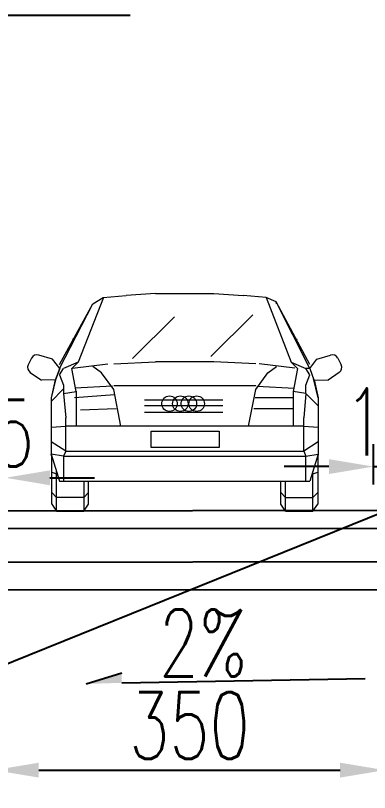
# Model space of a CAD drawing. Extents: x -941089 to 947074, y -2579987 to 8.
# Drawn here: x 2132.88 to 2148.74, y -114.28 to -79.47 of the extents above; entities that cross this region are included whole.
import ezdxf

# ---------------------------------------------------------------- set-up
doc = ezdxf.new("R2010")
doc.units = 0
doc.header["$LTSCALE"] = 5
doc.header["$PDMODE"] = 32
doc.header["$PDSIZE"] = 0.3
doc.layers.get('0').update_dxf_attribs({"linetype": 'CONTINUOUS'})
doc.layers.get('Defpoints').update_dxf_attribs({"linetype": 'CONTINUOUS'})
doc.layers.add('尺寸', color=2, linetype='CONTINUOUS')
doc.layers.add('文字', color=7, linetype='CONTINUOUS')
doc.layers.add('标注', color=4, linetype='CONTINUOUS', lineweight=15)
doc.layers.add('车人', color=7, linetype='CONTINUOUS', lineweight=9)
doc.styles.get("Standard").update_dxf_attribs({"font": 'simplex1.shx', "width": 0.7, "bigfont": 'hztxt.shx'})
doc.dimstyles.new('比例1：200', dxfattribs={"dimtxt": 3, "dimasz": 2, "dimexe": 1, "dimexo": 1, "dimgap": 0.5, "dimtad": 1, "dimlfac": 20, "dimzin": 13, "dimdsep": 46, "dimtxsty": 'Standard', "dimcen": -0.09, "dimclrd": 256, "dimclre": 256, "dimclrt": 4, "dimaunit": 1, "dimadec": 0, "dimazin": 0, "dimtfac": 0.0005, "dimtix": 1, "dimtmove": 2, "dimatfit": 3, "dimfxl": 0, "dimtolj": 1, "dimtzin": 13, "dimarcsym": 0})

# ---------------------------------------------------------------- blocks, each defined once
blk = doc.blocks.new('mycar')
at = {"layer": '车人', "color": 143}
for p, q in [((-0.2619, 1.9506), (-0.5239, 1.9317)), ((-0.2619, 1.9506), (0.2619, 1.9506)), ((0.2619, 1.9506), (0.5239, 1.9317)), ((-0.7292, 1.9134), (-0.954, 1.3335)), ((-0.823, 1.8568), (-0.7297, 1.9134)), ((-0.7297, 1.9134), (-0.5239, 1.9317)), ((0.7292, 1.9134), (0.5239, 1.9317)), ((0.7292, 1.9134), (0.954, 1.3335)), ((0.819, 1.8757), (0.7292, 1.9134)), ((-1.1221, 1.3146), (-0.823, 1.8568)), ((-1.1216, 1.2789), (-0.823, 1.8568)), ((1.1221, 1.3146), (0.819, 1.8757)), ((1.1216, 1.2789), (0.819, 1.8757)), ((0.823, 1.8568), (0.819, 1.8757)), ((-1.0023, 1.5419), (-1.0046, 1.5373)), ((1.0023, 1.5419), (1.0046, 1.5373)), ((-1.1851, 1.3598), (-1.307, 1.3977)), ((1.1851, 1.3598), (1.307, 1.3977)), ((-1.3734, 1.3693), (-1.4019, 1.3116)), ((-1.1201, 1.2774), (-1.1851, 1.3598)), ((-0.954, 1.3335), (-1.0849, 1.2774)), ((-1.01, 1.2774), (-0.954, 1.3335)), ((-0.636, 1.319), (-0.2619, 1.3378)), ((0.2619, 1.3378), (-0.2619, 1.3378)), ((0.636, 1.319), (0.2619, 1.3378)), ((1.01, 1.2774), (0.954, 1.3335)), ((0.954, 1.3335), (1.0849, 1.2774)), ((1.1201, 1.2774), (1.1851, 1.3598)), ((1.3734, 1.3693), (1.4019, 1.3116)), ((-1.1578, 1.1772), (-1.1201, 1.2774)), ((-1.1201, 1.2774), (-1.1574, 1.1772)), ((-1.1226, 1.2209), (-1.0849, 1.2774)), ((-0.9728, 1.0715), (-1.01, 1.2774)), ((-1.0062, 1.2818), (-0.6882, 1.319)), ((-0.7461, 1.2397), (-0.823, 1.2958)), ((0.9853, 1.2818), (0.6673, 1.319)), ((0.7461, 1.2397), (0.823, 1.2958)), ((1.01, 1.2774), (0.9728, 1.0715)), ((1.1201, 1.2774), (1.0849, 1.2774)), ((1.1221, 1.2209), (1.0849, 1.2774)), ((1.1201, 1.2774), (1.1574, 1.1772)), ((-1.3836, 1.2412), (-1.2843, 1.1727)), ((-1.1539, 1.1876), (-1.1975, 1.0155)), ((-1.1226, 1.2209), (-1.0849, 1.1276)), ((-0.636, 1.0899), (-0.7461, 1.2397)), ((0.636, 1.0899), (0.7461, 1.2397)), ((1.0849, 1.1276), (1.1221, 1.2209)), ((1.197, 1.0155), (1.1534, 1.1876)), ((1.3836, 1.2412), (1.2843, 1.1727)), ((-1.1574, 1.1772), (-1.2843, 1.1727)), ((-1.1613, 1.1767), (-1.1975, 1.0155)), ((-1.0849, 1.1276), (-1.0849, 1.0527)), ((-0.9832, 1.1042), (-0.6464, 1.1226)), ((-0.636, 1.126), (0.636, 1.126)), ((0.9832, 1.099), (0.6464, 1.1174)), ((1.0849, 1.0527), (1.0849, 1.1276)), ((1.1574, 1.1772), (1.2843, 1.1727)), ((1.1613, 1.1767), (1.197, 1.0155)), ((-1.0849, 1.0941), (-1.1975, 0.982)), ((-1.0849, 1.0527), (-0.9728, 1.0715)), ((-1.0849, 1.0527), (-1.0666, 0.8369)), ((-0.9728, 1.0732), (-0.9728, 0.7607)), ((-0.5728, 0.7607), (-0.6365, 1.0899)), ((0.5723, 0.7607), (0.636, 1.0899)), ((0.9728, 1.0732), (0.9728, 0.7607)), ((1.0849, 1.0527), (0.9728, 1.0715)), ((1.0849, 1.0527), (1.0661, 0.8369)), ((1.0849, 1.0527), (1.1975, 0.9406)), ((-1.1975, 1.0155), (-1.1975, 0.5105)), ((1.197, 1.0155), (1.197, 0.5105)), ((-1.0666, 0.5377), (-1.0666, 0.8369)), ((1.0661, 0.5377), (1.0661, 0.8369)), ((-1.1975, 0.7523), (-1.0666, 0.7607)), ((1.0661, 0.7607), (-1.0666, 0.7607)), ((1.0661, 0.7607), (1.197, 0.7523)), ((-1.0666, 0.5377), (-1.1975, 0.6218)), ((1.197, 0.6218), (1.0661, 0.5377)), ((-1.1975, 0.5105), (-1.1226, 0.2669)), ((-1.1921, 0.4896), (-1.1975, 0.5105)), ((-1.1975, 0.5105), (-1.1916, 0.4896)), ((-1.0849, 0.4916), (-1.1975, 0.5105)), ((-1.1921, 0.062), (-1.1921, 0.4926)), ((-1.0666, 0.5377), (-1.0849, 0.4916)), ((-1.0849, 0.4916), (1.0849, 0.4916)), ((-1.0849, 0.4916), (-1.0849, 0.2669)), ((-1.0666, 0.5377), (1.0661, 0.5377)), ((1.0661, 0.5377), (1.0849, 0.4916)), ((1.0849, 0.4916), (1.197, 0.5105)), ((1.0849, 0.2669), (1.0849, 0.4916)), ((1.197, 0.5105), (1.1221, 0.2669)), ((1.197, 0.5105), (1.1916, 0.4896)), ((1.1916, 0.4926), (1.1916, 0.062)), ((1.1921, 0.4896), (1.197, 0.5105)), ((-1.1921, 0.3492), (-1.1494, 0.3324)), ((-1.1494, 0), (-1.1494, 0.3537)), ((1.1489, 0), (1.1489, 0.3537)), ((1.1489, 0.3324), (1.1916, 0.3492)), ((-1.1425, 0.3324), (-1.1494, 0.3324)), ((1.1489, 0.3324), (1.1425, 0.3324)), ((-1.1226, 0.2669), (1.1221, 0.2669)), ((-0.9034, 0.2669), (-0.9034, 0)), ((-0.8607, 0.062), (-0.8607, 0.2669)), ((0.8602, 0.062), (0.8602, 0.2669)), ((0.9034, 0), (0.9034, 0.2669)), ((-1.1921, 0.1672), (-1.1494, 0.1215)), ((-0.8607, 0.1672), (-0.9034, 0.1215)), ((0.8602, 0.1672), (0.9034, 0.1215)), ((1.1916, 0.1672), (1.1489, 0.1215)), ((-0.9034, 0.1215), (-1.1494, 0.1215)), ((0.9034, 0.1215), (1.1489, 0.1215)), ((-1.1921, 0.062), (-1.1494, 0)), ((-1.1494, 0), (-0.9034, 0)), ((-0.9034, 0), (-0.8607, 0.062)), ((0.9034, 0), (0.8602, 0.062)), ((0.9034, 0), (1.1489, 0)), ((1.1489, 0), (1.1916, 0.062))]:
    blk.add_line(p, q, dxfattribs=at)
at = {"layer": '车人', "color": 143, "linetype": 'Continuous'}
for p, q in [((-0.4671, 1.3678), (-0.0919, 1.7418)), ((0.2343, 1.384), (0.6094, 1.7581)), ((-0.9885, 1.0165), (-0.6283, 1.0442)), ((-0.3598, 0.9958), (0.3416, 0.9958)), ((0.6322, 1.0165), (0.9785, 1.0165)), ((-0.9331, 0.906), (-0.6145, 0.9198)), ((-0.3598, 0.9446), (0.3416, 0.9446)), ((0.6183, 0.9198), (0.9646, 0.9198)), ((-0.3598, 0.8849), (0.3416, 0.8849)), ((-0.2995, 0.5708), (-0.2995, 0.7172)), ((-0.2995, 0.7172), (0.3078, 0.7172)), ((0.3078, 0.7172), (0.3078, 0.5708)), ((0.3078, 0.5708), (-0.2995, 0.5708))]:
    blk.add_line(p, q, dxfattribs=at)
at = {"layer": '车人', "color": 143}
for centre in [(-0.1365, 0.9621), (-0.0392, 0.9621), (0.0372, 0.9621), (0.1071, 0.962)]:
    blk.add_circle(centre, 0.0695, dxfattribs=at)
for centre, start, end in [((-1.3235, 1.3446), 72.69439, 153.67335), ((1.3235, 1.3446), 26.32665, 107.30561), ((-1.3521, 1.2869), 153.67335, 235.42206), ((1.3521, 1.2869), 304.57794, 26.32665)]:
    blk.add_arc(centre, 0.0556, start, end, dxfattribs=at)
blk = doc.blocks.new('*D75')
at = {"layer": 'Defpoints', "color": 0}
for p in [(2131.926, -110.777), (2149.426, -110.777), (2149.426, -113.277)]:
    blk.add_point(p, dxfattribs=at)
at = {"layer": '标注', "lineweight": -2}
for p, q in [((2131.926, -111.777), (2131.926, -114.277)), ((2149.426, -111.777), (2149.426, -114.277)), ((2133.926, -113.277), (2147.426, -113.277))]:
    blk.add_line(p, q, dxfattribs=at)
at = {"layer": '标注'}
for points in [[(2133.926, -112.944), (2133.926, -113.61), (2131.926, -113.277)], [(2147.426, -112.944), (2147.426, -113.61), (2149.426, -113.277)]]:
    blk.add_solid(points, dxfattribs=at)
at = {"layer": '标注', "color": 4, "insert": (2140.676, -111.277), "char_height": 3, "attachment_point": 5}
blk.add_mtext('\\A1;350', dxfattribs=at)
blk = doc.blocks.new('*D84')
at = {"layer": 'Defpoints', "color": 0}
for p in [(2132.426, -100.179), (2131.426, -101.481), (2132.426, -101.481)]:
    blk.add_point(p, dxfattribs=at)
at = {"layer": '标注', "lineweight": -2}
for p, q in [((2131.426, -100.481), (2131.426, -99.179)), ((2132.426, -100.481), (2132.426, -99.179)), ((2129.426, -100.179), (2127.426, -100.179)), ((2131.426, -100.179), (2132.426, -100.179)), ((2134.426, -100.179), (2136.426, -100.179))]:
    blk.add_line(p, q, dxfattribs=at)
at = {"layer": '标注'}
for points in [[(2129.426, -99.846), (2129.426, -100.513), (2131.426, -100.179)], [(2134.426, -99.846), (2134.426, -100.513), (2132.426, -100.179)]]:
    blk.add_solid(points, dxfattribs=at)
at = {"layer": '标注', "color": 4, "insert": (2131.926, -98.179), "char_height": 3, "attachment_point": 5}
blk.add_mtext('\\A1;15', dxfattribs=at)
blk = doc.blocks.new('*D85')
at = {"layer": 'Defpoints', "color": 0}
for p in [(2149.926, -99.677), (2148.926, -101.481), (2149.926, -101.481)]:
    blk.add_point(p, dxfattribs=at)
at = {"layer": '标注', "lineweight": -2}
for p, q in [((2148.926, -100.481), (2148.926, -98.677)), ((2149.926, -100.481), (2149.926, -98.677)), ((2146.926, -99.677), (2144.926, -99.677)), ((2148.926, -99.677), (2149.926, -99.677)), ((2151.926, -99.677), (2153.926, -99.677))]:
    blk.add_line(p, q, dxfattribs=at)
at = {"layer": '标注'}
for points in [[(2146.926, -99.344), (2146.926, -100.01), (2148.926, -99.677)], [(2151.926, -99.344), (2151.926, -100.01), (2149.926, -99.677)]]:
    blk.add_solid(points, dxfattribs=at)
at = {"layer": '标注', "color": 4, "insert": (2149.426, -97.677), "char_height": 3, "attachment_point": 5}
blk.add_mtext('\\A1;15', dxfattribs=at)

msp = doc.modelspace()

# ---------------------------------------------------------------- linework, layer by layer
for p, q in [((2169.42561, -101.62075), (2130.75684, -101.67025)), ((2169.42561, -102.42075), (2130.75528, -102.47025)), ((2171.42675, -103.92241), (2130.75528, -103.97025)), ((2171.42675, -105.17241), (2130.75528, -105.22025))]:
    msp.add_line(p, q)
at = {"layer": '尺寸', "linetype": 'Continuous'}
for p, q in [((2138.022, -79.46922), (2113.4708, -79.46922)), ((2129.34942, -109.78699), (2149.42561, -101.67025))]:
    msp.add_line(p, q, dxfattribs=at)
at = {"layer": '文字'}
for p, q in [((2136.04625, -109.416, -0.05458), (2137.63979, -108.92061, -0.05458)), ((2137.64731, -109.36381, -0.05458), (2148.55525, -109.17123, -0.05458))]:
    msp.add_line(p, q, dxfattribs=at)
msp.add_solid([(2136.04625, -109.416, -0.05458), (2137.63979, -108.92061, -0.05458), (2137.64731, -109.36381, -0.05458)], dxfattribs=at)

# ---------------------------------------------------------------- block references
at = {"xscale": 5, "yscale": 5, "zscale": 5}
msp.add_blockref('mycar', (2140.46349, -101.67025), dxfattribs=at)

# ---------------------------------------------------------------- texts
at = {"layer": '文字', "width": 0.7}
msp.add_text('2%', height=3, dxfattribs=at).set_placement((2139.30289, -109.08006))

# ---------------------------------------------------------------- dimensions: what is measured, and where the dimension line sits
at = {"layer": '标注'}
for base, p1, p2, picture, middle in [((2149.92561, -99.67714), (2148.92561, -101.48058), (2149.92561, -101.48058), '*D85', (2149.42561, -97.67714)), ((2132.42561, -100.17934), (2131.42561, -101.48058), (2132.42561, -101.48058), '*D84', (2131.92561, -98.17934))]:
    dim = msp.add_linear_dim(base=base, p1=p1, p2=p2, text='15', dimstyle='比例1：200', dxfattribs=at)
    dim.commit()
    dim.dimension.update_dxf_attribs({"geometry": picture, "text_midpoint": middle})
dim = msp.add_linear_dim(base=(2149.42561, -113.27695), p1=(2131.92561, -110.77695), p2=(2149.42561, -110.77695), dimstyle='比例1：200', dxfattribs=at)
dim.commit()
dim.dimension.update_dxf_attribs({"geometry": '*D75', "text_midpoint": (2140.67561, -111.27695)})

doc.saveas('drawing.dxf')
